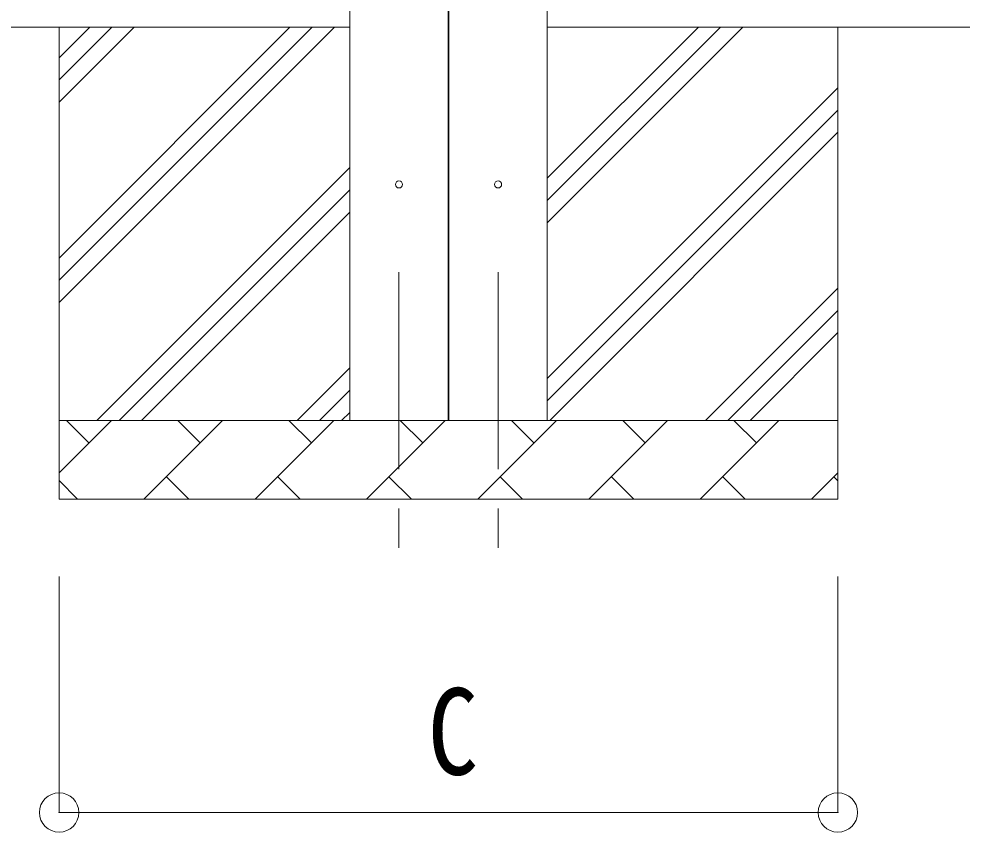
# Model space of a CAD drawing. Units: millimetres at full size, sheet at 1:50; details may follow other scales. Extents: x -14053 to 14053, y -9700 to 9700.
# Drawn here: x -4034 to -2835, y -1151 to -117 of the extents above; entities that cross this region are included whole.
import ezdxf
from ezdxf.enums import TextEntityAlignment as Align

# ---------------------------------------------------------------- set-up
doc = ezdxf.new("R2010")
doc.units = ezdxf.units.MM
doc.header["$LTSCALE"] = 50
doc.header["$PDMODE"] = 32
doc.header["$PDSIZE"] = 50
doc.linetypes.add('CHAIN1', pattern=[8, 5, -1, 1, -1])
for name, color, linetype, lineweight in [('0-2_建具', 4, 'Continuous', 9), ('0-3_階段', 7, 'CHAIN1', 9), ('0-4_設備', 7, 'Continuous', 9), ('0-8_外構', 6, 'Continuous', 9)]:
    doc.layers.add(name, color=color, linetype=linetype, lineweight=lineweight)
doc.styles.add('ＭＳ ゴシック', font='')
doc.styles.get('ＭＳ ゴシック').set_extended_font_data('MS Gothic')

msp = doc.modelspace()

# ---------------------------------------------------------------- linework, layer by layer
at = {"layer": '0-2_建具'}
for p, q in [((-3613.47, -627.91), (-3613.47, 2226.89)), ((-3488.47, 2224.11), (-3488.47, -627.91)), ((-3487.47, -627.91), (-3487.47, 2224.11)), ((-3362.47, 2226.89), (-3362.47, -627.91))]:
    msp.add_line(p, q, dxfattribs=at)
for centre in [(-3550.97, -327.91), (-3424.97, -327.91)]:
    msp.add_circle(centre, 4.5, dxfattribs=at)
at = {"layer": '0-3_階段'}
for p, q in [((-3550.97, -439.58), (-3550.97, -826.03)), ((-3424.97, -439.58), (-3424.97, -826.03))]:
    msp.add_line(p, q, dxfattribs=at)
at = {"layer": '0-4_設備'}
for p, q in [((-3613.47, -127.91), (-8761.97, -127.91)), ((-3982.97, -127.91), (-3982.97, -727.91)), ((-3982.97, -477.97), (-3632.92, -127.91)), ((-3982.97, -449.68), (-3661.21, -127.91)), ((-3982.97, -421.4), (-3689.49, -127.91)), ((-3982.97, -223.41), (-3887.48, -127.91)), ((-3982.97, -195.12), (-3915.77, -127.91)), ((-3982.97, -166.84), (-3944.05, -127.91)), ((-3362.47, -376.58), (-3113.81, -127.91)), ((-3362.47, -320.01), (-3170.38, -127.91)), ((-3362.47, -348.3), (-3142.09, -127.91)), ((-3362.47, -127.91), (-1635.97, -127.91)), ((-2992.97, -127.91), (-2992.97, -727.91)), ((-3362.47, -574.57), (-2992.97, -205.07)), ((-3362.47, -602.86), (-2992.97, -233.36)), ((-3359.25, -627.91), (-2992.97, -261.64)), ((-3934.93, -627.91), (-3613.47, -306.46)), ((-3906.65, -627.91), (-3613.47, -334.74)), ((-3878.37, -627.91), (-3613.47, -363.02)), ((-3161.26, -627.91), (-2992.97, -459.63)), ((-3132.97, -627.91), (-2992.97, -487.91)), ((-3104.69, -627.91), (-2992.97, -516.2)), ((-3680.38, -627.91), (-3613.47, -561.01)), ((-3652.09, -627.91), (-3613.47, -589.3)), ((-3623.81, -627.91), (-3613.47, -617.58)), ((-3982.97, -627.91), (-2992.97, -627.91)), ((-3982.97, -694.39), (-3916.5, -627.91)), ((-3945.06, -656.47), (-3973.61, -627.91)), ((-3875.08, -727.91), (-3775.08, -627.91)), ((-3803.63, -656.47), (-3832.19, -627.91)), ((-3733.66, -727.91), (-3633.66, -627.91)), ((-3662.21, -656.47), (-3690.77, -627.91)), ((-3592.24, -727.91), (-3492.24, -627.91)), ((-3520.79, -656.47), (-3549.35, -627.91)), ((-3450.82, -727.91), (-3350.82, -627.91)), ((-3379.37, -656.47), (-3407.92, -627.91)), ((-3309.4, -727.91), (-3209.4, -627.91)), ((-3237.95, -656.47), (-3266.5, -627.91)), ((-3167.97, -727.91), (-3067.97, -627.91)), ((-3096.53, -656.47), (-3125.08, -627.91)), ((-3026.55, -727.91), (-2992.97, -694.34)), ((-3982.97, -704.34), (-3959.4, -727.91)), ((-3846.53, -699.36), (-3817.97, -727.91)), ((-3705.11, -699.36), (-3676.55, -727.91)), ((-3563.69, -699.36), (-3535.13, -727.91)), ((-3422.26, -699.36), (-3393.71, -727.91)), ((-3280.84, -699.36), (-3252.29, -727.91)), ((-3139.42, -699.36), (-3110.87, -727.91)), ((-2998, -699.36), (-2992.97, -704.39)), ((-2992.97, -727.91), (-3982.97, -727.91))]:
    msp.add_line(p, q, dxfattribs=at)
at = {"layer": '0-8_外構'}
for p, q in [((-3982.97, -1126.03), (-3982.97, -826.03)), ((-2992.97, -1126.03), (-2992.97, -826.03)), ((-3982.97, -1126.03), (-2992.97, -1126.03))]:
    msp.add_line(p, q, dxfattribs=at)
for p in [(-3982.97, -1126.03), (-2992.97, -1126.03)]:
    msp.add_point(p, dxfattribs=at)

# ---------------------------------------------------------------- texts
at = {"layer": '0-8_外構', "color": 7, "style": 'ＭＳ ゴシック', "width": 0.85}
msp.add_text('C', height=110, dxfattribs=at).set_placement((-3514.22, -1111.03), align=Align.BOTTOM_LEFT)

doc.saveas('drawing.dxf')
